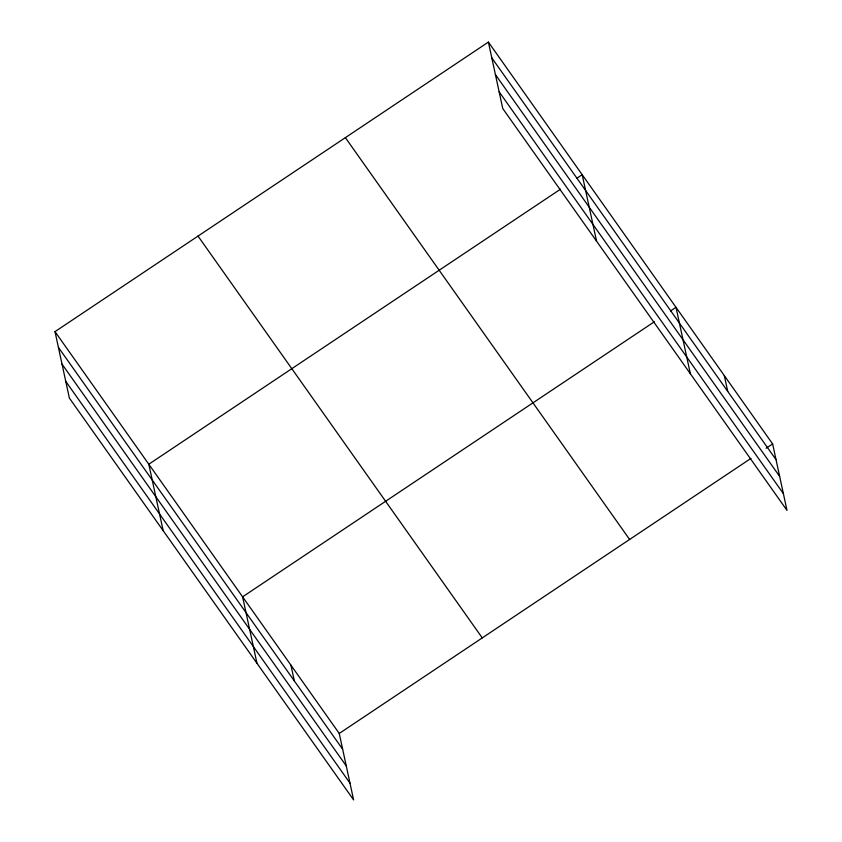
<?xml version="1.0" encoding="UTF-8"?>
<svg xmlns="http://www.w3.org/2000/svg" width="842" height="842" viewBox="0 0 842 842"><rect width="100%" height="100%" fill="white"/><g stroke="black" fill="none" stroke-linecap="round" stroke-linejoin="round"><path stroke-width="1.26" d="M55.004 331.632L339.242 733.456L353.608 799.9L69.37 398.077L55.004 331.632L488.392 42.1L772.63 443.923L786.996 510.368L502.758 108.544L488.392 42.1M560.519 189.176L148.802 464.226L163.169 530.681M576.77 178.315L582.19 174.704L596.557 241.149M654.318 321.781L242.601 596.831L256.968 663.286M670.569 310.919L675.989 307.298L690.356 373.753M339.242 733.456L750.959 458.395M766.136 448.26L772.63 443.923M491.802 57.866L776.04 459.69M495.412 74.591L779.66 476.414M499.138 91.82L783.386 493.644M345.367 137.646L629.616 539.469M198.017 236.086L482.266 637.91M58.414 347.399L342.652 749.222M62.024 364.123L346.272 765.946M65.75 381.352L349.998 783.176M724.309 375.606L727.72 391.383M290.922 665.138L294.332 680.904"/></g></svg>
